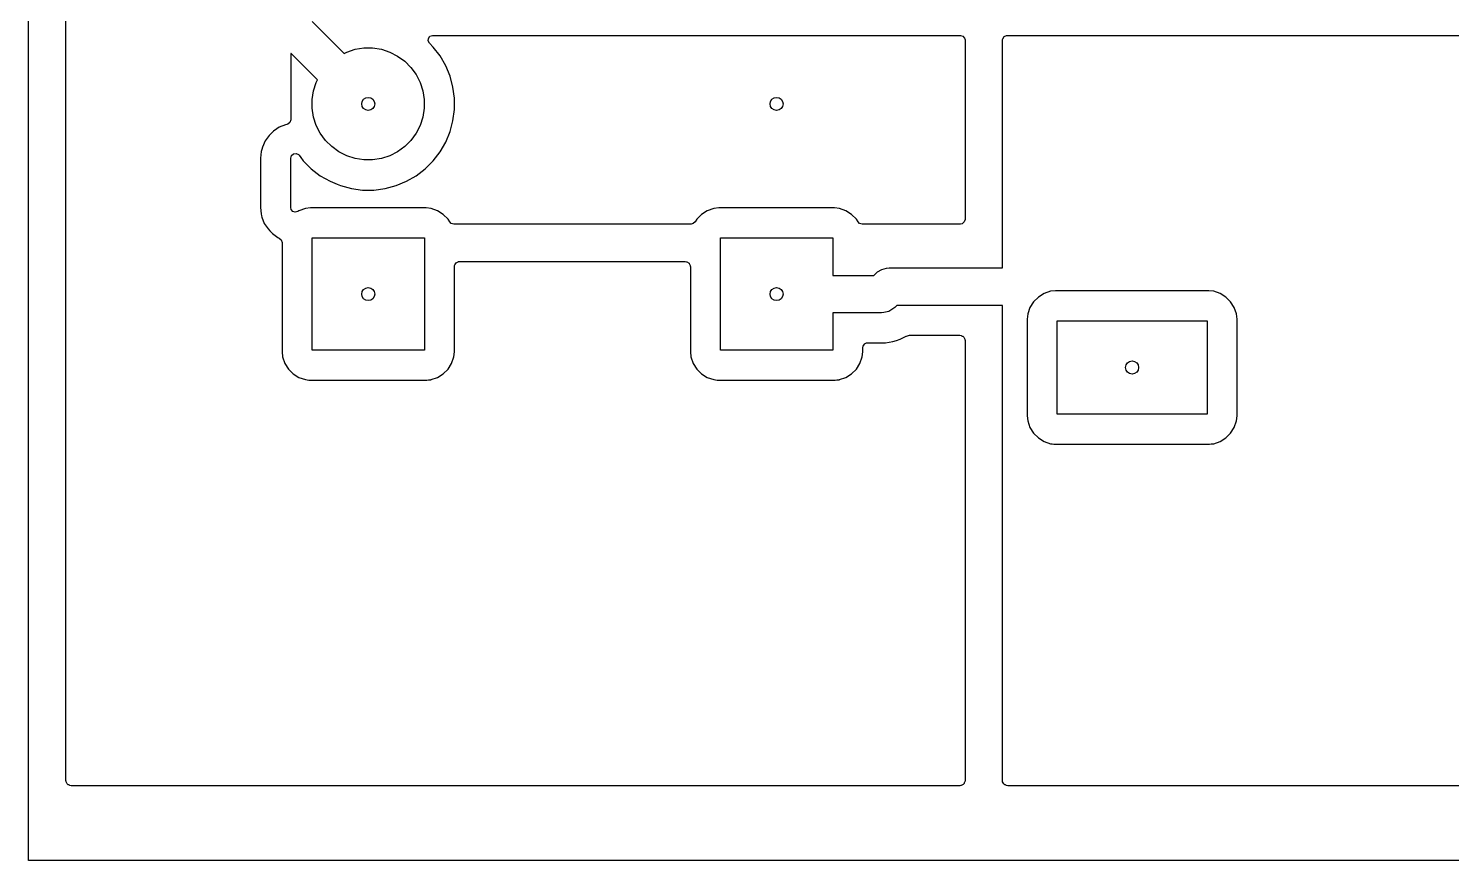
# Model space of a CAD drawing. Header units: millimetres. Extents: x 20 to 124, y -124 to -20.
# Drawn here: x 20 to 57.99, y -124 to -101.77 of the extents above; entities that cross this region are included whole.
import ezdxf

# ---------------------------------------------------------------- set-up
doc = ezdxf.new("R2010")
doc.units = ezdxf.units.MM
doc.layers.add('B.Cu', color=153, linetype='CONTINUOUS', true_color=0x4d7fc4)
doc.layers.add('Edge.Cuts', color=254, linetype='CONTINUOUS', true_color=0xd0d2cd)

msp = doc.modelspace()

# ---------------------------------------------------------------- linework, layer by layer
at = {"layer": 'B.Cu', "linetype": 'CONTINUOUS'}
for p, q in [((21, -121.862668), (21, -95.141829)), ((27.576853, -101.589747), (28.426623, -102.439517)), ((30.670396, -102.109158), (30.67538, -102.039466)), ((30.703881, -102.170481), (30.670396, -102.109158)), ((30.67538, -102.039466), (30.717252, -101.983533)), ((30.803314, -102.269914), (30.703881, -102.170481)), ((30.717252, -101.983533), (30.782716, -101.959116)), ((30.782716, -101.959116), (30.791562, -101.9588)), ((30.791562, -101.9588), (44.876, -101.9588)), ((44.876, -101.9588), (44.943039, -101.978485)), ((44.943039, -101.978485), (44.988794, -102.031289)), ((44.988794, -102.031289), (45, -102.0828)), ((45, -102.0828), (45, -106.876)), ((46, -102.100629), (46.005023, -102.065693)), ((46, -108.1706), (46, -102.100629)), ((46.005023, -102.065693), (46.009427, -102.050695)), ((46.009427, -102.050695), (46.047172, -101.991944)), ((46.047172, -101.991944), (46.0472, -101.991919)), ((46.047199, -101.991919), (46.048541, -101.990756)), ((46.0472, -101.991919), (46.047199, -101.991919)), ((46.048541, -101.990756), (46.10342, -101.963277)), ((46.10342, -101.963277), (46.110979, -101.961633)), ((46.110979, -101.961633), (46.137332, -101.9588)), ((46.137332, -101.9588), (69.85817, -101.9588)), ((27.016194, -102.4433), (27, -102.4433)), ((27, -102.4433), (27, -104.216812)), ((27.719517, -103.146623), (27.016194, -102.4433)), ((28.426623, -102.439517), (28.495975, -102.404181)), ((28.495975, -102.404181), (28.719832, -102.331445)), ((28.719832, -102.331445), (28.952311, -102.294624)), ((28.952311, -102.294624), (29.187689, -102.294624)), ((29.187689, -102.294624), (29.420168, -102.331445)), ((29.420168, -102.331445), (29.644025, -102.404181)), ((29.644025, -102.404181), (29.853748, -102.51104)), ((29.853748, -102.51104), (30.044172, -102.649391)), ((30.803319, -102.26992), (30.803314, -102.269914)), ((30.9869, -102.509168), (30.803319, -102.26992)), ((31.137683, -102.770332), (30.9869, -102.509168)), ((30.044172, -102.649391), (30.210609, -102.815828)), ((30.210609, -102.815828), (30.34896, -103.006252)), ((31.253087, -103.048942), (31.137683, -102.770332)), ((27.611445, -103.439832), (27.684181, -103.215975)), ((27.684181, -103.215975), (27.719517, -103.146623)), ((30.34896, -103.006252), (30.455819, -103.215975)), ((30.455819, -103.215975), (30.528555, -103.439832)), ((31.331138, -103.340232), (31.253087, -103.048942)), ((27.574624, -103.672311), (27.611445, -103.439832)), ((27.574624, -103.907689), (27.574624, -103.672311)), ((30.528555, -103.439832), (30.565376, -103.672311)), ((30.565376, -103.672311), (30.565376, -103.907689)), ((31.3705, -103.639217), (31.331138, -103.340232)), ((31.3705, -103.940783), (31.3705, -103.639217)), ((27.611445, -104.140168), (27.574624, -103.907689)), ((30.565376, -103.907689), (30.528555, -104.140168)), ((31.331138, -104.239768), (31.3705, -103.940783)), ((26.633146, -104.454511), (26.544998, -104.515049)), ((26.693684, -104.412935), (26.633146, -104.454511)), ((26.693686, -104.412934), (26.693684, -104.412935)), ((26.693688, -104.412933), (26.693686, -104.412934)), ((26.861363, -104.346466), (26.693688, -104.412933)), ((26.901123, -104.33824), (26.861363, -104.346465)), ((26.861363, -104.346465), (26.861363, -104.346466)), ((26.927511, -104.329606), (26.901123, -104.33824)), ((26.980315, -104.283851), (26.927511, -104.329606)), ((27, -104.216812), (26.980315, -104.283851)), ((27.684181, -104.364025), (27.611445, -104.140168)), ((27.79104, -104.573748), (27.684181, -104.364025)), ((30.455819, -104.364025), (30.34896, -104.573748)), ((30.528555, -104.140168), (30.455819, -104.364025)), ((31.253087, -104.531058), (31.331138, -104.239768)), ((26.316692, -104.77633), (26.246814, -104.94262)), ((26.421823, -104.629754), (26.316692, -104.77633)), ((26.492192, -104.560806), (26.421823, -104.629754)), ((26.492196, -104.560802), (26.492192, -104.560806)), ((26.544994, -104.515053), (26.492196, -104.560802)), ((26.544998, -104.515049), (26.544994, -104.515053)), ((27.929391, -104.764172), (27.79104, -104.573748)), ((28.095828, -104.930609), (27.929391, -104.764172)), ((30.210609, -104.764172), (30.044172, -104.930609)), ((30.34896, -104.573748), (30.210609, -104.764172)), ((30.9869, -105.070832), (31.137683, -104.809668)), ((31.137683, -104.809668), (31.253087, -104.531058)), ((26.214696, -105.057352), (26.1945, -105.236595)), ((26.227124, -105.009675), (26.214696, -105.057352)), ((26.246814, -104.94262), (26.227124, -105.009675)), ((27, -105.2366), (27.019685, -105.169561)), ((27.019685, -105.169561), (27.072489, -105.123806)), ((27.072489, -105.123806), (27.141647, -105.113862)), ((27.141647, -105.113862), (27.205203, -105.142887)), ((27.205203, -105.142887), (27.222374, -105.161111)), ((27.222374, -105.161111), (27.271731, -105.225435)), ((28.286252, -105.06896), (28.095828, -104.930609)), ((28.495975, -105.175819), (28.286252, -105.06896)), ((28.719832, -105.248555), (28.495975, -105.175819)), ((29.644025, -105.175819), (29.420168, -105.248555)), ((29.853748, -105.06896), (29.644025, -105.175819)), ((30.044172, -104.930609), (29.853748, -105.06896)), ((30.803319, -105.31008), (30.9869, -105.070832)), ((26.1945, -105.236595), (26.1945, -106.558382)), ((27, -106.558385), (27, -105.2366)), ((27.271731, -105.225435), (27.336679, -105.310078)), ((27.336679, -105.310078), (27.336685, -105.310085)), ((27.336685, -105.310085), (27.549914, -105.523314)), ((27.549914, -105.523314), (27.549921, -105.52332)), ((27.549921, -105.52332), (27.789168, -105.7069)), ((28.952311, -105.285376), (28.719832, -105.248555)), ((29.187689, -105.285376), (28.952311, -105.285376)), ((29.420168, -105.248555), (29.187689, -105.285376)), ((30.350832, -105.7069), (30.59008, -105.523319)), ((30.59008, -105.523319), (30.803319, -105.31008)), ((27.789168, -105.7069), (28.050328, -105.857681)), ((28.050328, -105.857681), (28.050329, -105.857681)), ((28.050329, -105.857681), (28.050332, -105.857683)), ((28.050332, -105.857683), (28.236072, -105.934619)), ((28.236072, -105.934619), (28.328939, -105.973086)), ((28.328939, -105.973086), (28.32894, -105.973086)), ((28.32894, -105.973086), (28.328942, -105.973087)), ((28.328942, -105.973087), (28.620232, -106.051138)), ((29.519768, -106.051138), (29.811058, -105.973087)), ((29.811058, -105.973087), (30.089668, -105.857683)), ((30.089668, -105.857683), (30.350832, -105.7069)), ((28.620232, -106.051138), (28.919217, -106.0905)), ((28.919217, -106.0905), (28.919224, -106.0905)), ((28.919224, -106.0905), (29.220776, -106.0905)), ((29.220776, -106.0905), (29.220783, -106.0905)), ((29.220783, -106.0905), (29.519768, -106.051138)), ((26.1945, -106.558382), (26.212043, -106.725585)), ((26.212043, -106.725585), (26.212044, -106.725588)), ((26.212044, -106.725588), (26.222721, -106.77591)), ((27.010686, -106.608744), (27, -106.558385)), ((27.0559, -106.662011), (27.010686, -106.608744)), ((27.122735, -106.682379), (27.0559, -106.662011)), ((27.189972, -106.663379), (27.122735, -106.682379)), ((27.220476, -106.644211), (27.189972, -106.663379)), ((27.390745, -106.584631), (27.220476, -106.644211)), ((27.39075, -106.58463), (27.390745, -106.584631)), ((27.525039, -106.5695), (27.39075, -106.58463)), ((27.525046, -106.5695), (27.525039, -106.5695)), ((30.614954, -106.5695), (27.525046, -106.5695)), ((30.61496, -106.5695), (30.614954, -106.5695)), ((30.749249, -106.58463), (30.61496, -106.5695)), ((30.749254, -106.584631), (30.749249, -106.58463)), ((30.919523, -106.644211), (30.749254, -106.584631)), ((31.072262, -106.740184), (30.919523, -106.644211)), ((31.199815, -106.867737), (31.072262, -106.740184)), ((37.967737, -106.740184), (37.840184, -106.867737)), ((38.120476, -106.644211), (37.967737, -106.740184)), ((38.290745, -106.584631), (38.120476, -106.644211)), ((38.29075, -106.58463), (38.290745, -106.584631)), ((38.425039, -106.5695), (38.29075, -106.58463)), ((38.425046, -106.5695), (38.425039, -106.5695)), ((41.514954, -106.5695), (38.425046, -106.5695)), ((41.51496, -106.5695), (41.514954, -106.5695)), ((41.649249, -106.58463), (41.51496, -106.5695)), ((41.649254, -106.584631), (41.649249, -106.58463)), ((41.819523, -106.644211), (41.649254, -106.584631)), ((41.972262, -106.740184), (41.819523, -106.644211)), ((42.099815, -106.867737), (41.972262, -106.740184)), ((26.222721, -106.77591), (26.231236, -106.811938)), ((26.231236, -106.811938), (26.295991, -106.980282)), ((26.295991, -106.980282), (26.295992, -106.980284)), ((26.295992, -106.980284), (26.396586, -107.130003)), ((31.24646, -106.941972), (31.199815, -106.867737)), ((31.284415, -106.980315), (31.24646, -106.941972)), ((31.351454, -107), (31.284415, -106.980315)), ((37.688546, -107), (31.351454, -107)), ((37.741205, -106.988263), (37.688546, -107)), ((37.79354, -106.941972), (37.741205, -106.988263)), ((37.840184, -106.867737), (37.79354, -106.941972)), ((42.14646, -106.941972), (42.099815, -106.867737)), ((42.184415, -106.980315), (42.14646, -106.941972)), ((42.251454, -107), (42.184415, -106.980315)), ((44.876, -107), (42.251454, -107)), ((44.927511, -106.988794), (44.876, -107)), ((44.980315, -106.943039), (44.927511, -106.988794)), ((45, -106.876), (44.980315, -106.943039)), ((26.396586, -107.130003), (26.396588, -107.130005)), ((26.396588, -107.130005), (26.396588, -107.130006)), ((26.396588, -107.130006), (26.441786, -107.183254)), ((26.441786, -107.183254), (26.441805, -107.183275)), ((26.441805, -107.183275), (26.510027, -107.254339)), ((26.510027, -107.254339), (26.51003, -107.254341)), ((26.51003, -107.254341), (26.655515, -107.360955)), ((26.655515, -107.360955), (26.655517, -107.360956)), ((26.655517, -107.360956), (26.6947, -107.377893)), ((26.6947, -107.377893), (26.748426, -107.42256)), ((26.748426, -107.42256), (26.769474, -107.489184)), ((26.769474, -107.489184), (26.7695, -107.491714)), ((26.7695, -107.491714), (26.7695, -110.414966)), ((27.57, -110.37), (27.57, -107.37)), ((27.57, -107.37), (30.57, -107.37)), ((30.57, -107.37), (30.57, -110.37)), ((38.47, -110.37), (38.47, -107.37)), ((38.47, -107.37), (41.47, -107.37)), ((41.47, -107.37), (41.47, -108.37)), ((31.3705, -108.141829), (31.375523, -108.106893)), ((31.3705, -110.414954), (31.3705, -108.141829)), ((31.375523, -108.106893), (31.379927, -108.091895)), ((31.379927, -108.091895), (31.417672, -108.033144)), ((31.417672, -108.033144), (31.4177, -108.033119)), ((31.417699, -108.033119), (31.419041, -108.031956)), ((31.4177, -108.033119), (31.417699, -108.033119)), ((31.419041, -108.031956), (31.47392, -108.004477)), ((31.47392, -108.004477), (31.481479, -108.002833)), ((31.481479, -108.002833), (31.507832, -108)), ((31.507832, -108), (37.527671, -108)), ((37.527671, -108), (37.562606, -108.005023)), ((37.562606, -108.005023), (37.577604, -108.009427)), ((37.577604, -108.009427), (37.636355, -108.047172)), ((37.636355, -108.047172), (37.636379, -108.0472)), ((37.636379, -108.0472), (37.636382, -108.047202)), ((37.636382, -108.047202), (37.636383, -108.047204)), ((37.636383, -108.047204), (37.637542, -108.048541)), ((37.637542, -108.048541), (37.665018, -108.103402)), ((37.665018, -108.103402), (37.666663, -108.11096)), ((37.666663, -108.11096), (37.6695, -108.137331)), ((37.6695, -108.137331), (37.6695, -110.414966)), ((42.666719, -108.273923), (42.779758, -108.20866)), ((42.779758, -108.20866), (42.905837, -108.174877)), ((42.905837, -108.174877), (42.905852, -108.174877)), ((42.905852, -108.174877), (42.9711, -108.1706)), ((42.9711, -108.1706), (46, -108.1706)), ((41.47, -108.37), (42.564593, -108.37)), ((42.564593, -108.37), (42.617546, -108.317047)), ((42.617546, -108.317047), (42.66671, -108.273931)), ((42.66671, -108.273931), (42.666719, -108.273923)), ((46.957737, -108.950183), (46.830183, -109.077737)), ((47.110473, -108.854212), (46.957737, -108.950183)), ((47.110476, -108.85421), (47.110473, -108.854212)), ((47.280743, -108.794631), (47.110476, -108.85421)), ((47.280746, -108.79463), (47.280743, -108.794631)), ((47.280768, -108.794627), (47.280746, -108.79463)), ((47.415032, -108.7795), (47.280768, -108.794627)), ((47.415039, -108.7795), (47.415032, -108.7795)), ((47.415046, -108.7795), (47.415039, -108.7795)), ((51.504954, -108.7795), (47.415046, -108.7795)), ((51.50496, -108.7795), (51.504954, -108.7795)), ((51.504966, -108.7795), (51.50496, -108.7795)), ((51.63923, -108.794627), (51.504966, -108.7795)), ((51.639252, -108.79463), (51.63923, -108.794627)), ((51.639255, -108.794631), (51.639252, -108.79463)), ((51.809522, -108.85421), (51.639255, -108.794631)), ((51.809525, -108.854212), (51.809522, -108.85421)), ((51.962261, -108.950183), (51.809525, -108.854212)), ((51.962262, -108.950184), (51.962261, -108.950183)), ((52.089816, -109.077738), (51.962262, -108.950184)), ((42.7717, -109.37), (41.47, -109.37)), ((41.47, -109.37), (41.47, -110.37)), ((42.836948, -109.365723), (42.7717, -109.37)), ((42.836963, -109.365723), (42.836948, -109.365723)), ((42.963042, -109.33194), (42.836963, -109.365723)), ((43.076081, -109.266677), (42.963042, -109.33194)), ((43.076096, -109.266661), (43.076081, -109.266677)), ((43.125253, -109.223553), (43.076096, -109.266661)), ((43.178206, -109.1706), (43.125253, -109.223553)), ((46, -109.1706), (43.178206, -109.1706)), ((46, -109.535032), (46, -109.1706)), ((46.674627, -109.400768), (46.6595, -109.535032)), ((46.67463, -109.400746), (46.674627, -109.400768)), ((46.674631, -109.400743), (46.67463, -109.400746)), ((46.73421, -109.230476), (46.674631, -109.400743)), ((46.734212, -109.230473), (46.73421, -109.230476)), ((46.830183, -109.077737), (46.734212, -109.230473)), ((52.185789, -109.230478), (52.089816, -109.077738)), ((52.245368, -109.400745), (52.185789, -109.230478)), ((52.2605, -109.535046), (52.245368, -109.400745)), ((46, -121.862668), (46, -109.535032)), ((46.6595, -109.535032), (46.6595, -112.124966)), ((47.46, -112.08), (47.46, -109.58)), ((47.46, -109.58), (51.46, -109.58)), ((51.46, -109.58), (51.46, -112.08)), ((52.2605, -112.124954), (52.2605, -109.535046)), ((42.874052, -110.1705), (43.076235, -110.138477)), ((43.076235, -110.138477), (43.173576, -110.106848)), ((43.173576, -110.106848), (43.270919, -110.07522)), ((43.270919, -110.07522), (43.362114, -110.028753)), ((43.362114, -110.028753), (43.431702, -109.993296)), ((43.431702, -109.993296), (43.435683, -109.991267)), ((43.435683, -109.991267), (43.463005, -109.98119)), ((43.463005, -109.98119), (43.490771, -109.974524)), ((43.490771, -109.974524), (43.519712, -109.9711)), ((43.519712, -109.9711), (44.85817, -109.9711)), ((44.85817, -109.9711), (44.893106, -109.976123)), ((44.893106, -109.976123), (44.908104, -109.980527)), ((44.908104, -109.980527), (44.923094, -109.990157)), ((44.923094, -109.990157), (44.940175, -109.995167)), ((44.940175, -109.995167), (44.966855, -110.018272)), ((44.966855, -110.018272), (44.968042, -110.019641)), ((44.968042, -110.019641), (44.995518, -110.074502)), ((44.995518, -110.074502), (44.997163, -110.08206)), ((44.997163, -110.08206), (45, -110.108431)), ((45, -110.108431), (45, -121.85817)), ((26.7695, -110.414966), (26.784627, -110.54923)), ((30.57, -110.37), (27.57, -110.37)), ((31.355368, -110.549255), (31.3705, -110.414954)), ((37.6695, -110.414966), (37.684627, -110.54923)), ((41.47, -110.37), (38.47, -110.37)), ((42.255368, -110.549255), (42.2705, -110.414954)), ((42.2705, -110.312329), (42.275523, -110.277393)), ((42.2705, -110.414954), (42.2705, -110.312329)), ((42.275523, -110.277393), (42.279927, -110.262395)), ((42.279927, -110.262395), (42.281345, -110.260188)), ((42.281345, -110.260188), (42.317672, -110.203644)), ((42.317672, -110.203644), (42.3177, -110.203619)), ((42.317699, -110.203619), (42.319041, -110.202456)), ((42.3177, -110.203619), (42.317699, -110.203619)), ((42.319041, -110.202456), (42.37392, -110.174977)), ((42.37392, -110.174977), (42.381479, -110.173333)), ((42.381479, -110.173333), (42.407832, -110.1705)), ((42.407832, -110.1705), (42.874051, -110.1705)), ((42.874051, -110.1705), (42.874052, -110.1705)), ((26.784627, -110.54923), (26.78463, -110.549252)), ((26.78463, -110.549252), (26.784631, -110.549255)), ((26.784631, -110.549255), (26.84421, -110.719522)), ((26.84421, -110.719522), (26.844211, -110.719523)), ((26.844211, -110.719523), (26.940184, -110.872262)), ((26.940184, -110.872262), (27.067738, -110.999816)), ((31.072262, -110.999816), (31.199816, -110.872262)), ((31.199816, -110.872262), (31.295789, -110.719522)), ((31.295789, -110.719522), (31.355368, -110.549255)), ((37.684627, -110.54923), (37.68463, -110.549252)), ((37.68463, -110.549252), (37.684631, -110.549255)), ((37.684631, -110.549255), (37.74421, -110.719522)), ((37.74421, -110.719522), (37.744211, -110.719523)), ((37.744211, -110.719523), (37.840184, -110.872262)), ((37.840184, -110.872262), (37.967738, -110.999816)), ((41.972262, -110.999816), (42.099816, -110.872262)), ((42.099816, -110.872262), (42.195789, -110.719522)), ((42.195789, -110.719522), (42.255368, -110.549255)), ((27.067738, -110.999816), (27.220478, -111.095789)), ((27.220478, -111.095789), (27.390745, -111.155368)), ((27.390745, -111.155368), (27.39075, -111.155369)), ((27.39075, -111.155369), (27.390759, -111.15537)), ((27.390759, -111.15537), (27.39077, -111.155372)), ((27.39077, -111.155372), (27.438724, -111.160774)), ((27.438724, -111.160774), (27.481246, -111.165565)), ((27.481246, -111.165565), (27.522068, -111.170164)), ((27.522068, -111.170164), (27.524511, -111.1705)), ((27.524511, -111.1705), (30.614957, -111.1705)), ((30.614957, -111.1705), (30.62475, -111.1705)), ((30.62475, -111.1705), (30.632345, -111.16854)), ((30.632345, -111.16854), (30.682104, -111.162934)), ((30.682104, -111.162934), (30.742348, -111.156146)), ((30.742348, -111.156146), (30.745808, -111.155952)), ((30.745808, -111.155952), (30.745813, -111.155952)), ((30.745813, -111.155952), (30.748781, -111.155533)), ((30.748781, -111.155533), (30.749253, -111.155368)), ((30.749253, -111.155368), (30.749255, -111.155368)), ((30.749255, -111.155368), (30.919522, -111.095789)), ((30.919522, -111.095789), (31.072262, -110.999816)), ((37.967738, -110.999816), (38.120478, -111.095789)), ((38.120478, -111.095789), (38.290745, -111.155368)), ((38.290745, -111.155368), (38.29075, -111.155369)), ((38.29075, -111.155369), (38.290759, -111.15537)), ((38.290759, -111.15537), (38.29077, -111.155372)), ((38.29077, -111.155372), (38.338724, -111.160774)), ((38.338724, -111.160774), (38.381246, -111.165565)), ((38.381246, -111.165565), (38.422068, -111.170164)), ((38.422068, -111.170164), (38.424511, -111.1705)), ((38.424511, -111.1705), (41.514957, -111.1705)), ((41.514957, -111.1705), (41.52475, -111.1705)), ((41.52475, -111.1705), (41.532345, -111.16854)), ((41.532345, -111.16854), (41.582104, -111.162934)), ((41.582104, -111.162934), (41.642348, -111.156146)), ((41.642348, -111.156146), (41.645808, -111.155952)), ((41.645808, -111.155952), (41.645813, -111.155952)), ((41.645813, -111.155952), (41.648781, -111.155533)), ((41.648781, -111.155533), (41.649253, -111.155368)), ((41.649253, -111.155368), (41.649255, -111.155368)), ((41.649255, -111.155368), (41.819522, -111.095789)), ((41.819522, -111.095789), (41.972262, -110.999816)), ((46.6595, -112.124966), (46.674627, -112.25923)), ((46.674627, -112.25923), (46.67463, -112.259252)), ((46.67463, -112.259252), (46.674631, -112.259255)), ((46.674631, -112.259255), (46.73421, -112.429522)), ((46.73421, -112.429522), (46.734211, -112.429523)), ((46.734211, -112.429523), (46.830184, -112.582262)), ((51.46, -112.08), (47.46, -112.08)), ((52.089816, -112.582262), (52.185789, -112.429522)), ((52.185789, -112.429522), (52.245368, -112.259255)), ((52.245368, -112.259255), (52.2605, -112.124954)), ((46.830184, -112.582262), (46.957738, -112.709816)), ((46.957738, -112.709816), (47.110478, -112.805789)), ((47.110478, -112.805789), (47.280745, -112.865368)), ((51.639255, -112.865368), (51.809522, -112.805789)), ((51.809522, -112.805789), (51.962262, -112.709816)), ((51.962262, -112.709816), (52.089816, -112.582262)), ((47.280745, -112.865368), (47.28075, -112.865369)), ((47.28075, -112.865369), (47.280759, -112.86537)), ((47.280759, -112.86537), (47.28077, -112.865372)), ((47.28077, -112.865372), (47.328724, -112.870774)), ((47.328724, -112.870774), (47.371246, -112.875565)), ((47.371246, -112.875565), (47.412068, -112.880164)), ((47.412068, -112.880164), (47.414511, -112.8805)), ((47.414511, -112.8805), (51.504957, -112.8805)), ((51.504957, -112.8805), (51.51475, -112.8805)), ((51.51475, -112.8805), (51.522345, -112.87854)), ((51.522345, -112.87854), (51.572104, -112.872934)), ((51.572104, -112.872934), (51.632348, -112.866146)), ((51.632348, -112.866146), (51.635808, -112.865952)), ((51.635808, -112.865952), (51.635813, -112.865952)), ((51.635813, -112.865952), (51.638781, -112.865533)), ((51.638781, -112.865533), (51.639253, -112.865368)), ((51.639253, -112.865368), (51.639255, -112.865368)), ((21.002832, -121.889021), (21, -121.862668)), ((21.004477, -121.896583), (21.002832, -121.889021)), ((21.031957, -121.951458), (21.004477, -121.896583)), ((44.980939, -121.923101), (44.975932, -121.940175)), ((44.99057, -121.908112), (44.980939, -121.923101)), ((44.994975, -121.893114), (44.99057, -121.908112)), ((45, -121.85817), (44.994975, -121.893114)), ((46.002832, -121.889021), (46, -121.862668)), ((46.004477, -121.896583), (46.002832, -121.889021)), ((46.031957, -121.951458), (46.004477, -121.896583)), ((21.033144, -121.952827), (21.031957, -121.951458)), ((21.059824, -121.975932), (21.033144, -121.952827)), ((21.076902, -121.98094), (21.059824, -121.975932)), ((21.09189, -121.99057), (21.076902, -121.98094)), ((21.106889, -121.994975), (21.09189, -121.99057)), ((21.14183, -122), (21.106889, -121.994975)), ((44.862668, -122), (21.14183, -122)), ((44.889039, -121.997163), (44.862668, -122)), ((44.896597, -121.995518), (44.889039, -121.997163)), ((44.951458, -121.968042), (44.896597, -121.995518)), ((44.952827, -121.966855), (44.951458, -121.968042)), ((44.975932, -121.940175), (44.952827, -121.966855)), ((46.033144, -121.952827), (46.031957, -121.951458)), ((46.059824, -121.975932), (46.033144, -121.952827)), ((46.076902, -121.98094), (46.059824, -121.975932)), ((46.09189, -121.99057), (46.076902, -121.98094)), ((46.106889, -121.994975), (46.09189, -121.99057)), ((46.14183, -122), (46.106889, -121.994975)), ((69.862668, -122), (46.14183, -122))]:
    msp.add_line(p, q, dxfattribs=at)
at = {"layer": 'B.Cu'}
for centre in [(29.07, -103.79), (29.07, -103.79), (39.97, -103.79), (39.97, -103.79), (29.07, -108.87), (29.07, -108.87), (39.97, -108.87), (39.97, -108.87), (49.46, -110.83), (49.46, -110.83)]:
    msp.add_circle(centre, 0.175, dxfattribs=at)
at = {"layer": 'Edge.Cuts', "linetype": 'CONTINUOUS'}
for p, q in [((20, -124), (20, -20)), ((124, -124), (20, -124))]:
    msp.add_line(p, q, dxfattribs=at)

doc.saveas('drawing.dxf')
